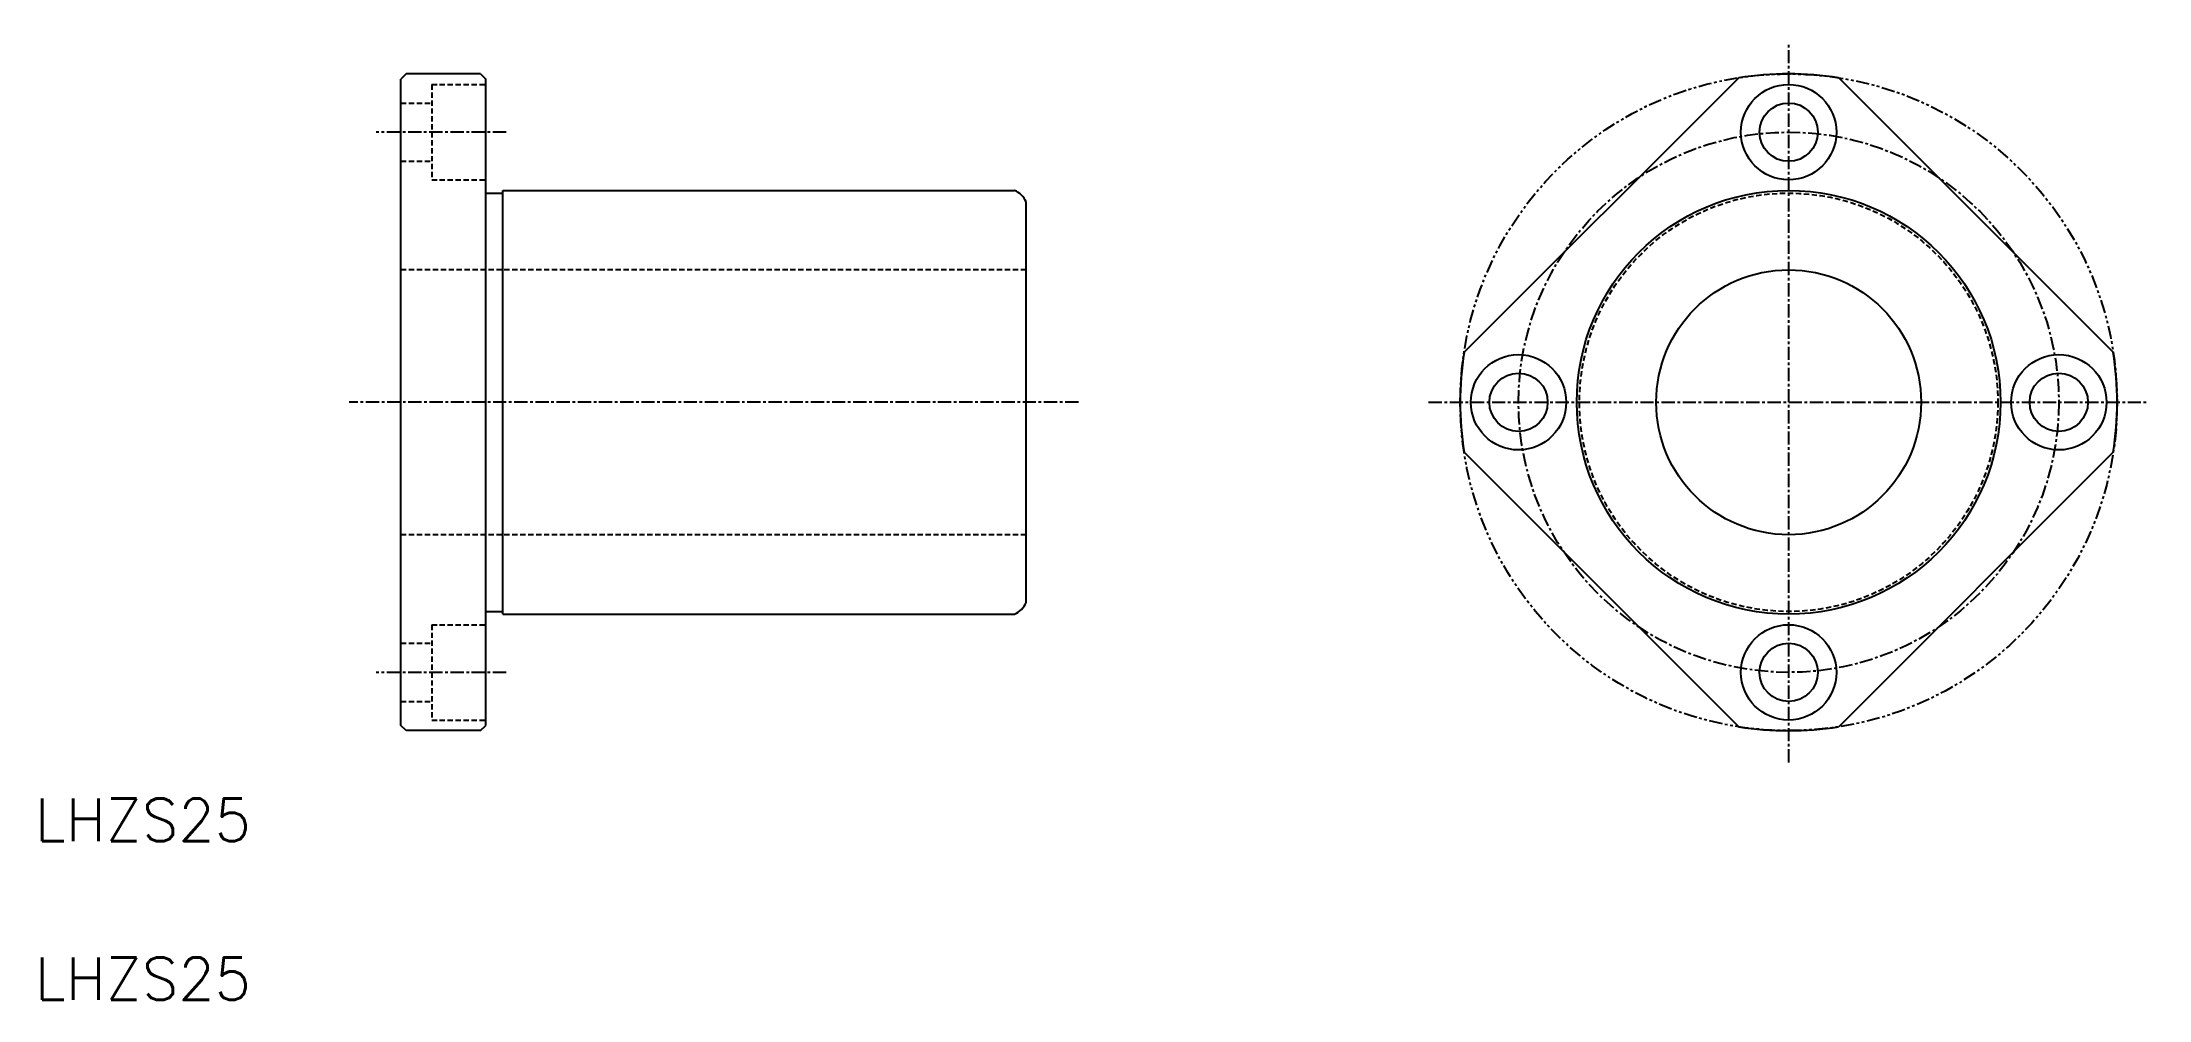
# Model space of a CAD drawing. Extents: x 215 to 413, y 130 to 220.
import ezdxf

# ---------------------------------------------------------------- set-up
doc = ezdxf.new("R2010")
doc.units = 0
for name, pattern in [('CENTER', [2, 1.25, -0.25, 0.25, -0.25]), ('DASHED', [0.75, 0.5, -0.25]), ('PHANTOM', [2.5, 1.25, -0.25, 0.25, -0.25, 0.25, -0.25])]:
    doc.linetypes.add(name, pattern=pattern)
doc.layers.get('0').update_dxf_attribs({"linetype": 'CONTINUOUS'})
doc.layers.add('CENTER', color=1, linetype='CENTER')
doc.styles.get("Standard").update_dxf_attribs({"font": 'txt.shx', "bigfont": 'bigfont.shx'})

msp = doc.modelspace()

# ---------------------------------------------------------------- linework, layer by layer
at = {"color": 7, "linetype": 'CONTINUOUS'}
for p, q in [((248.98, 216.94), (248.48, 216.44)), ((255.98, 216.94), (248.98, 216.94)), ((255.98, 216.94), (256.48, 216.44)), ((248.48, 155.44), (248.48, 216.44)), ((256.48, 155.44), (256.48, 216.44)), ((374.75, 216.58), (348.83, 190.66)), ((410.11, 190.66), (384.19, 216.58)), ((256.48, 205.69), (258.08, 205.69)), ((258.08, 205.94), (306.39, 205.94)), ((258.08, 165.94), (258.08, 205.94)), ((307.48, 167.03), (307.48, 204.85)), ((374.75, 155.3), (348.83, 181.22)), ((410.11, 181.22), (384.19, 155.3)), ((256.48, 166.19), (258.08, 166.19)), ((258.08, 165.94), (306.39, 165.94)), ((268.86, 165.94), (268.86, 165.94)), ((281.23, 165.94), (281.23, 165.94)), ((248.98, 154.94), (248.48, 155.44)), ((255.98, 154.94), (256.48, 155.44)), ((255.98, 154.94), (248.98, 154.94))]:
    msp.add_line(p, q, dxfattribs=at)
at = {"color": 3, "linetype": 'DASHED'}
for p, q in [((251.38, 215.94), (251.38, 206.94)), ((251.38, 215.94), (256.48, 215.94)), ((248.48, 214.19), (251.38, 214.19)), ((248.48, 208.69), (251.38, 208.69)), ((251.38, 206.94), (256.48, 206.94)), ((307.48, 198.44), (248.48, 198.44)), ((307.48, 173.44), (248.48, 173.44)), ((248.48, 163.19), (251.38, 163.19)), ((251.38, 164.94), (251.38, 155.94)), ((251.38, 164.94), (256.48, 164.94)), ((248.48, 157.69), (251.38, 157.69)), ((251.38, 155.94), (256.48, 155.94))]:
    msp.add_line(p, q, dxfattribs=at)
at = {"color": 3, "linetype": 'PHANTOM'}
msp.add_circle((379.47, 185.94), 31, dxfattribs=at)
at = {"color": 7, "linetype": 'CONTINUOUS'}
for centre, radius in [((379.47, 211.44), 4.5), ((379.47, 211.44), 2.75), ((379.47, 185.94), 20), ((379.47, 185.94), 12.5), ((353.97, 185.94), 4.5), ((404.97, 185.94), 4.5), ((353.97, 185.94), 2.75), ((404.97, 185.94), 2.75), ((379.47, 160.44), 4.5), ((379.47, 160.44), 2.75)]:
    msp.add_circle(centre, radius, dxfattribs=at)
at = {"color": 3, "linetype": 'DASHED'}
msp.add_circle((379.47, 185.94), 19.75, dxfattribs=at)
at = {"color": 7, "linetype": 'CONTINUOUS'}
for centre, radius, start, end in [((379.47, 185.94), 31, 81.2493, 98.7507), ((305.63, 204.09), 2, 22.3316, 67.6684), ((379.47, 185.94), 31, 171.2493, 188.7507), ((379.47, 185.94), 31, 351.2493, 8.7507), ((305.63, 167.79), 2, 292.3316, 337.6684), ((379.47, 185.94), 31, 261.2493, 278.7507)]:
    msp.add_arc(centre, radius, start, end, dxfattribs=at)
at = {"layer": 'CENTER', "color": 1, "linetype": 'CENTER'}
for p, q in [((379.47, 151.94), (379.47, 219.94)), ((258.4, 211.44), (246.14, 211.44)), ((312.42, 185.94), (243.58, 185.94)), ((345.47, 185.94), (413.47, 185.94)), ((258.4, 160.44), (246.14, 160.44))]:
    msp.add_line(p, q, dxfattribs=at)
msp.add_circle((379.47, 185.94), 25.5, dxfattribs=at)

# ---------------------------------------------------------------- texts
at = {"color": 7, "linetype": 'CONTINUOUS'}
for p in [(213.92, 144.52), (213.92, 129.52)]:
    msp.add_text('LHZS25', height=4, dxfattribs=at).set_placement(p)

doc.saveas('drawing.dxf')
